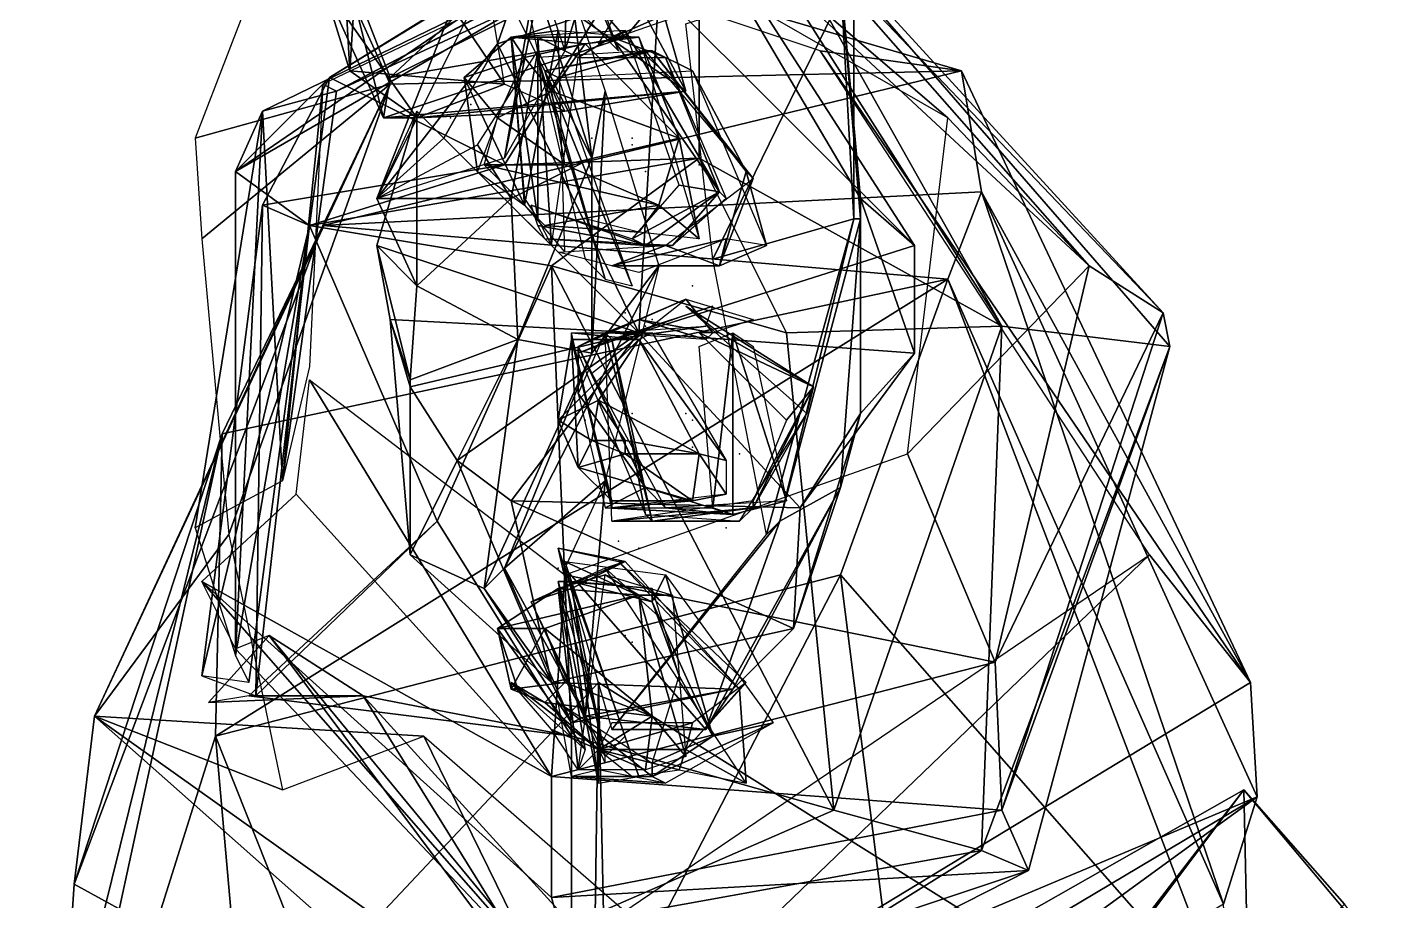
# Model space of a CAD drawing. Extents: x 4.9 to 9.1, y -6.1 to 13.5.
# Drawn here: x 6.9244 to 7.2611, y 0.2347 to 0.4513 of the extents above; entities that cross this region are included whole.
import ezdxf

# ---------------------------------------------------------------- set-up
doc = ezdxf.new("R2010")
doc.units = 0
doc.layers.get('0').update_dxf_attribs({"linetype": 'CONTINUOUS'})

msp = doc.modelspace()

# ---------------------------------------------------------------- linework, layer by layer
at = {"color": 0}
for p in [(7.06277, 0.4505, -1.84833), (7.06611, 0.44884, -1.75333), (7.06944, 0.44384, -1.655), (7.01777, 0.4405, -1.34333), (7.03444, 0.43217, -1.44), (7.02944, 0.42884, -1.41667), (7.04777, 0.4255, -1.92167), (7.06444, 0.42384, -1.85), (7.06444, 0.42384, -1.84167), (7.07444, 0.42384, -1.76667), (7.07444, 0.42217, -1.77167), (7.03944, 0.4155, -1.49167), (7.07777, 0.4155, -1.67667), (7.09111, 0.41717, -1.67167), (7.08944, 0.38717, -1.65), (7.06111, 0.3805, -1.30167), (7.07277, 0.3805, -1.32667), (7.07277, 0.3805, -1.32667), (7.07777, 0.37717, -1.24167), (7.07944, 0.37884, -1.74333), (7.09277, 0.35717, -1.64167), (7.06277, 0.35384, -1.89167), (7.07444, 0.3555, -1.815), (7.07444, 0.3555, -1.815), (7.08777, 0.3555, -0.62), (7.08944, 0.3555, -1.74), (7.08944, 0.35384, -1.74167), (7.08944, 0.34717, -0.46167), (7.08944, 0.34717, -0.46167), (7.10111, 0.3455, -0.51), (7.10111, 0.3455, -0.51), (7.09777, 0.32717, -1.74), (7.07111, 0.32384, -1.68167), (7.07611, 0.32217, -1.63333), (7.05611, 0.31717, -1.63), (7.07277, 0.3005, -1.92167), (7.07444, 0.29884, -1.61833), (7.07777, 0.29384, -1.75333), (7.07777, 0.29384, -1.75333), (7.07611, 0.2855, -1.68667), (7.07611, 0.2855, -1.68667), (7.07111, 0.27884, -1.605), (7.09277, 0.27884, -1.60833)]:
    msp.add_point(p, dxfattribs=at)
for points in [[(7.01111, 0.40884, -1.41667), (7.06444, 0.54384, -1.485), (7.04277, 0.41884, -1.49167)], [(7.06444, 0.54384, -1.485), (7.01111, 0.40884, -1.41667), (7.06611, 0.51884, -1.425)], [(7.05944, 0.5005, -1.58), (7.04277, 0.41884, -1.49167), (7.06444, 0.54384, -1.485)], [(7.08111, 0.45884, -1.525), (7.03611, 0.53217, -1.38333), (7.08777, 0.4355, -1.45167)], [(7.03777, 0.4705, -1.335), (7.08777, 0.4355, -1.45167), (7.03611, 0.53217, -1.38333)], [(7.00444, 0.4405, -1.44667), (7.00944, 0.51884, -1.495), (6.99777, 0.46217, -1.52333)], [(7.00944, 0.51884, -1.495), (7.00444, 0.4405, -1.44667), (7.00111, 0.49884, -1.40833)], [(7.04111, 0.44717, -1.295), (7.06611, 0.51884, -1.425), (7.01111, 0.40884, -1.41667)], [(7.06611, 0.51884, -1.425), (7.04111, 0.44717, -1.295), (7.08111, 0.4605, -1.29833)], [(7.12611, 0.46384, -1.52833), (7.06611, 0.51884, -1.425), (7.13111, 0.40884, -1.44167)], [(7.14444, 0.39717, -1.33667), (7.13111, 0.40884, -1.44167), (7.06611, 0.51884, -1.425)], [(7.06611, 0.51884, -1.425), (7.08111, 0.4605, -1.29833), (7.14444, 0.39717, -1.33667)], [(7.05777, 0.4455, -1.55667), (7.07944, 0.5155, -1.66), (7.04277, 0.4905, -1.66167)], [(7.07944, 0.5155, -1.66), (7.05777, 0.4455, -1.55667), (7.05944, 0.5005, -1.58)], [(6.99944, 0.43884, -0.49167), (7.09777, 0.49884, -0.65833), (6.97611, 0.4155, -0.675)], [(7.10277, 0.48884, -0.83167), (6.97611, 0.4155, -0.675), (7.09777, 0.49884, -0.65833)], [(7.09777, 0.49884, -0.65833), (6.99944, 0.43884, -0.49167), (7.09111, 0.4955, -0.48167)], [(7.04277, 0.43717, -1.35333), (7.00111, 0.49884, -1.40833), (7.00444, 0.4405, -1.44667)], [(7.00111, 0.49884, -1.40833), (7.04277, 0.43717, -1.35333), (7.03777, 0.46717, -1.335)], [(7.04277, 0.41884, -1.49167), (7.05944, 0.5005, -1.58), (7.05777, 0.4455, -1.55667)], [(7.07111, 0.4455, -1.64833), (7.04777, 0.5005, -1.7), (7.06277, 0.45384, -1.70667)], [(7.04777, 0.5005, -1.7), (7.07111, 0.4455, -1.64833), (7.05277, 0.49717, -1.65)], [(7.09777, 0.49884, -0.65833), (7.09111, 0.4955, -0.48167), (7.16611, 0.37717, -0.48667)], [(7.16611, 0.37717, -0.48667), (7.20777, 0.37217, -0.66333), (7.09777, 0.49884, -0.65833)], [(7.20611, 0.3805, -0.845), (7.09777, 0.49884, -0.65833), (7.20777, 0.37217, -0.66333)], [(7.09777, 0.49884, -0.65833), (7.20611, 0.3805, -0.845), (7.10277, 0.48884, -0.83167)], [(7.04277, 0.41717, -0.44667), (7.09111, 0.4955, -0.48167), (6.99944, 0.43884, -0.49167)], [(7.09111, 0.4955, -0.48167), (7.04277, 0.41717, -0.44667), (7.09111, 0.41884, -0.36833)], [(7.09111, 0.41884, -0.36833), (7.16611, 0.37717, -0.48667), (7.09111, 0.4955, -0.48167)], [(7.06444, 0.41884, -1.56667), (7.04111, 0.49217, -1.66167), (7.05944, 0.4605, -1.675)], [(7.04111, 0.49217, -1.66167), (7.06444, 0.41884, -1.56667), (7.05111, 0.4455, -1.55)], [(7.01444, 0.43717, -0.19667), (6.99111, 0.48884, -0.46333), (6.96611, 0.42384, -0.46167)], [(6.97611, 0.4155, -0.675), (7.10277, 0.48884, -0.83167), (6.98277, 0.4305, -0.85167)], [(7.00111, 0.4355, -1.06333), (6.98277, 0.4305, -0.85167), (7.10277, 0.48884, -0.83167)], [(7.15611, 0.4405, -0.19667), (7.12111, 0.4455, -0.43167), (6.99111, 0.48884, -0.46333)], [(6.99111, 0.48884, -0.46333), (7.01444, 0.43717, -0.19667), (7.15611, 0.4405, -0.19667)], [(7.10277, 0.48884, -0.83167), (7.09444, 0.47884, -1.05833), (7.00111, 0.4355, -1.06333)], [(7.10277, 0.48884, -0.83167), (7.18777, 0.39217, -1.06333), (7.09444, 0.47884, -1.05833)], [(7.18777, 0.39217, -1.06333), (7.10277, 0.48884, -0.83167), (7.20611, 0.3805, -0.845)], [(7.06611, 0.48717, -1.55333), (7.01444, 0.43884, -1.54667), (7.00277, 0.46884, -1.53667)], [(7.06611, 0.48717, -1.55333), (7.06111, 0.46217, -1.565), (7.01444, 0.43884, -1.54667)], [(7.07444, 0.47384, -1.305), (7.00111, 0.4355, -1.06333), (7.09444, 0.47884, -1.05833)], [(7.09444, 0.47884, -1.05833), (7.15277, 0.42884, -1.305), (7.07444, 0.47384, -1.305)], [(7.15277, 0.42884, -1.305), (7.09444, 0.47884, -1.05833), (7.18777, 0.39217, -1.06333)], [(7.00111, 0.4355, -1.06333), (7.07444, 0.47384, -1.305), (6.99777, 0.43717, -1.29333)], [(7.00277, 0.46884, -1.53667), (7.01277, 0.42884, -1.52333), (6.99777, 0.46217, -1.52333)], [(7.01277, 0.42884, -1.52333), (7.00277, 0.46884, -1.53667), (7.01444, 0.43884, -1.54667)], [(7.08777, 0.4355, -1.45167), (7.03777, 0.4705, -1.335), (7.05777, 0.4305, -1.35833)], [(7.12944, 0.4655, -1.61667), (7.09444, 0.39384, -1.67667), (7.08777, 0.45217, -1.65667)], [(7.09444, 0.39384, -1.67667), (7.12944, 0.4655, -1.61667), (7.12944, 0.40384, -1.61667)], [(7.12611, 0.46384, -1.52833), (7.12944, 0.40384, -1.61667), (7.12944, 0.4655, -1.61667)], [(7.02111, 0.42884, -1.45333), (6.99777, 0.46217, -1.52333), (7.01277, 0.42884, -1.52333)], [(6.99777, 0.46217, -1.52333), (7.02111, 0.42884, -1.45333), (7.00444, 0.4405, -1.44667)], [(7.07277, 0.44884, -1.52667), (7.01444, 0.43884, -1.54667), (7.06111, 0.46217, -1.565)], [(7.06111, 0.46217, -1.565), (7.08111, 0.45884, -1.525), (7.07277, 0.44884, -1.52667)], [(7.12944, 0.40384, -1.61667), (7.12611, 0.46384, -1.52833), (7.13111, 0.40384, -1.53667)], [(7.13111, 0.40884, -1.44167), (7.13111, 0.40384, -1.53667), (7.12611, 0.46384, -1.52833)], [(7.07611, 0.3755, -1.24167), (7.08111, 0.4605, -1.29833), (7.04111, 0.44717, -1.295)], [(7.06444, 0.41884, -1.56667), (7.05944, 0.4605, -1.675), (7.06777, 0.4355, -1.67667)], [(7.06611, 0.44717, -1.655), (7.07111, 0.4555, -1.7), (7.09611, 0.4605, -1.70667)], [(7.09611, 0.4605, -1.70667), (7.09944, 0.45884, -1.67167), (7.06611, 0.44717, -1.655)], [(7.08777, 0.4355, -1.45167), (7.07277, 0.44884, -1.52667), (7.08111, 0.45884, -1.525)], [(7.07611, 0.3755, -1.24167), (7.14444, 0.39717, -1.33667), (7.08111, 0.4605, -1.29833)], [(7.01444, 0.43884, -1.54667), (7.07277, 0.44884, -1.52667), (7.01277, 0.42884, -1.52333)], [(7.08777, 0.4355, -1.45167), (7.01277, 0.42884, -1.52333), (7.07277, 0.44884, -1.52667)], [(7.04444, 0.44884, -1.86667), (7.04777, 0.44384, -1.91833), (7.03277, 0.43884, -1.91167)], [(7.03277, 0.43884, -1.91167), (7.04777, 0.40717, -1.87833), (7.04444, 0.44884, -1.86667)], [(7.06944, 0.44884, -1.81), (7.07277, 0.4505, -1.84667), (7.04444, 0.44884, -1.845)], [(7.05611, 0.4505, -1.835), (7.04444, 0.44884, -1.86667), (7.04777, 0.40717, -1.87833)], [(7.04444, 0.44884, -1.86667), (7.05611, 0.4505, -1.835), (7.07611, 0.44884, -1.84333)], [(7.05111, 0.40384, -1.81333), (7.04444, 0.44884, -1.845), (7.04777, 0.40884, -1.83833)], [(7.04444, 0.44884, -1.845), (7.05111, 0.44884, -1.80333), (7.06944, 0.44884, -1.81)], [(7.04444, 0.44884, -1.845), (7.05111, 0.40384, -1.81333), (7.05111, 0.44884, -1.80333)], [(7.04777, 0.44384, -1.91833), (7.04444, 0.44884, -1.86667), (7.06277, 0.44717, -1.87667)], [(7.07611, 0.44884, -1.84333), (7.06277, 0.44717, -1.87667), (7.04444, 0.44884, -1.86667)], [(7.04777, 0.40717, -1.87833), (7.05777, 0.3955, -1.83667), (7.05611, 0.4505, -1.835)], [(7.05444, 0.39717, -1.76167), (7.05111, 0.44884, -1.80333), (7.05111, 0.40384, -1.81333)], [(7.06111, 0.44384, -1.75333), (7.06944, 0.44884, -1.81), (7.05111, 0.44884, -1.80333)], [(7.05111, 0.44884, -1.80333), (7.05444, 0.39717, -1.76167), (7.06111, 0.44384, -1.75333)], [(7.06944, 0.44884, -1.81), (7.06111, 0.44384, -1.75333), (7.08277, 0.44384, -1.76)], [(7.07611, 0.44884, -1.84333), (7.08611, 0.42384, -1.885), (7.06277, 0.44717, -1.87667)], [(7.07277, 0.4505, -1.84667), (7.06944, 0.44884, -1.81), (7.09611, 0.4105, -1.81833)], [(7.08277, 0.44384, -1.76), (7.09611, 0.4105, -1.81833), (7.06944, 0.44884, -1.81)], [(7.09611, 0.4105, -1.81833), (7.08611, 0.41217, -1.85167), (7.07277, 0.4505, -1.84667)], [(7.08611, 0.42384, -1.885), (7.07611, 0.44884, -1.84333), (7.09111, 0.39884, -1.84333)], [(7.01111, 0.40884, -1.41667), (7.02777, 0.42384, -1.30167), (7.04111, 0.44717, -1.295)], [(7.07611, 0.3755, -1.24167), (7.04111, 0.44717, -1.295), (7.02777, 0.42384, -1.30167)], [(7.05111, 0.4455, -1.55), (7.04444, 0.40884, -1.49667), (7.03611, 0.42217, -1.49333)], [(7.04444, 0.40884, -1.49667), (7.05111, 0.4455, -1.55), (7.06444, 0.41884, -1.56667)], [(7.06277, 0.44717, -1.87667), (7.05444, 0.4355, -1.92833), (7.04777, 0.44384, -1.91833)], [(7.05277, 0.4405, -1.72), (7.07777, 0.4455, -1.76833), (7.05111, 0.44384, -1.76333)], [(7.07777, 0.4455, -1.76833), (7.05277, 0.4405, -1.72), (7.07944, 0.4455, -1.71667)], [(7.05611, 0.43884, -1.65167), (7.07944, 0.4455, -1.71667), (7.05277, 0.4405, -1.72)], [(7.05444, 0.4355, -1.92833), (7.06277, 0.44717, -1.87667), (7.08611, 0.42384, -1.885)], [(7.07944, 0.4455, -1.71667), (7.05611, 0.43884, -1.65167), (7.08944, 0.4405, -1.67667)], [(7.07944, 0.4455, -1.71667), (7.10444, 0.41384, -1.77333), (7.07777, 0.4455, -1.76833)], [(7.10444, 0.41384, -1.77333), (7.07944, 0.4455, -1.71667), (7.10277, 0.4155, -1.73833)], [(7.08944, 0.4405, -1.67667), (7.10277, 0.4155, -1.73833), (7.07944, 0.4455, -1.71667)], [(7.22777, 0.28884, -0.21667), (7.20277, 0.3205, -0.44833), (7.12111, 0.4455, -0.43167)], [(7.12111, 0.4455, -0.43167), (7.15611, 0.4405, -0.19667), (7.22777, 0.28884, -0.21667)], [(7.04111, 0.42884, -1.93), (7.03277, 0.43884, -1.91167), (7.04777, 0.44384, -1.91833)], [(7.04111, 0.42884, -1.93), (7.04777, 0.44384, -1.91833), (7.05444, 0.4355, -1.92833)], [(7.06777, 0.38884, -1.715), (7.05111, 0.44384, -1.76333), (7.06277, 0.39384, -1.765)], [(7.05111, 0.44384, -1.76333), (7.06777, 0.38884, -1.715), (7.05277, 0.4405, -1.72)], [(7.09611, 0.4105, -1.81833), (7.08277, 0.44384, -1.76), (7.09777, 0.40884, -1.775)], [(6.97611, 0.4155, -0.675), (6.99444, 0.40217, -0.49667), (6.99944, 0.43884, -0.49167)], [(6.99944, 0.43884, -0.49167), (6.98277, 0.40717, -0.38667), (7.04277, 0.41717, -0.44667)], [(6.98277, 0.40717, -0.38667), (6.99944, 0.43884, -0.49167), (6.99444, 0.40217, -0.49667)], [(6.99777, 0.40217, 0.05333), (7.15611, 0.4405, -0.19667), (7.01444, 0.43717, -0.19667)], [(7.15611, 0.4405, -0.19667), (6.99777, 0.40217, 0.05333), (7.16111, 0.4105, 0.07)], [(7.04277, 0.43717, -1.35333), (7.00444, 0.4405, -1.44667), (7.02111, 0.42884, -1.45333)], [(7.04111, 0.42884, -1.93), (7.03611, 0.4155, -1.91833), (7.03277, 0.43884, -1.91167)], [(7.04777, 0.40717, -1.87833), (7.03277, 0.43884, -1.91167), (7.03611, 0.4155, -1.91833)], [(7.07444, 0.38717, -1.65667), (7.05277, 0.4405, -1.72), (7.06777, 0.38884, -1.715)], [(7.05277, 0.4405, -1.72), (7.07444, 0.38717, -1.65667), (7.05611, 0.43884, -1.65167)], [(7.10277, 0.4155, -1.73833), (7.08944, 0.4405, -1.67667), (7.10777, 0.39717, -1.67167)], [(7.16111, 0.4105, 0.07), (7.22777, 0.28884, -0.21667), (7.15611, 0.4405, -0.19667)], [(6.97444, 0.3255, -0.375), (6.94111, 0.2805, -0.245), (7.01444, 0.43717, -0.19667)], [(6.99777, 0.40217, 0.05333), (7.01444, 0.43717, -0.19667), (6.94111, 0.2805, -0.245)], [(7.01444, 0.43717, -0.19667), (6.96611, 0.42384, -0.46167), (6.96777, 0.39884, -0.35667)], [(7.01444, 0.43717, -0.19667), (6.96777, 0.39884, -0.35667), (6.97444, 0.3255, -0.375)], [(6.98277, 0.4305, -0.85167), (7.00111, 0.4355, -1.06333), (6.98777, 0.33884, -1.07833)], [(6.99777, 0.43717, -1.29333), (6.98777, 0.33884, -1.07833), (7.00111, 0.4355, -1.06333)], [(6.98777, 0.33884, -1.07833), (6.99777, 0.43717, -1.29333), (6.99444, 0.36717, -1.30667)], [(7.01277, 0.42884, -1.52333), (7.08777, 0.4355, -1.45167), (7.02111, 0.42884, -1.45333)], [(7.02111, 0.42884, -1.45333), (7.05777, 0.4305, -1.35833), (7.04277, 0.43717, -1.35333)], [(7.05777, 0.4305, -1.35833), (7.02111, 0.42884, -1.45333), (7.08777, 0.4355, -1.45167)], [(7.04111, 0.42884, -1.93), (7.05444, 0.4355, -1.92833), (7.05777, 0.41717, -1.92833)], [(7.08611, 0.42384, -1.885), (7.05777, 0.41717, -1.92833), (7.05444, 0.4355, -1.92833)], [(7.06444, 0.3705, -1.56167), (7.06777, 0.4355, -1.67667), (7.08111, 0.39217, -1.67833)], [(7.06777, 0.4355, -1.67667), (7.06444, 0.3705, -1.56167), (7.06444, 0.41884, -1.56667)], [(6.97611, 0.2955, -0.685), (6.98277, 0.4305, -0.85167), (6.96611, 0.32717, -0.85333)], [(6.98777, 0.33884, -1.07833), (6.96611, 0.32717, -0.85333), (6.98277, 0.4305, -0.85167)], [(6.98277, 0.4305, -0.85167), (6.97611, 0.2955, -0.685), (6.97611, 0.4155, -0.675)], [(7.02111, 0.4305, -1.295), (7.01111, 0.40884, -1.41667), (7.02111, 0.38717, -1.41667)], [(7.02111, 0.38717, -1.41667), (7.01111, 0.39717, -1.30667), (7.02111, 0.4305, -1.295)], [(7.07611, 0.3755, -1.24167), (7.02111, 0.4305, -1.295), (7.01111, 0.39717, -1.30667)], [(7.04111, 0.42884, -1.93), (7.05777, 0.41717, -1.92833), (7.03777, 0.41717, -1.91833)], [(7.18777, 0.39217, -1.06333), (7.14277, 0.3455, -1.31), (7.15277, 0.42884, -1.305)], [(7.01111, 0.40884, -1.41667), (7.03611, 0.42217, -1.49333), (7.04444, 0.40884, -1.49667)], [(7.05777, 0.41717, -1.92833), (7.08611, 0.42384, -1.885), (7.08111, 0.40717, -1.885)], [(7.09111, 0.39884, -1.84333), (7.08111, 0.40717, -1.885), (7.08611, 0.42384, -1.885)], [(7.09111, 0.41884, -0.36833), (6.99444, 0.40217, -0.34), (7.05444, 0.39217, -0.33667)], [(6.99444, 0.40217, -0.34), (7.09111, 0.41884, -0.36833), (7.04277, 0.41717, -0.44667)], [(7.06444, 0.41884, -1.56667), (7.04611, 0.37384, -1.505), (7.04444, 0.40884, -1.49667)], [(7.04611, 0.37384, -1.505), (7.06444, 0.41884, -1.56667), (7.06444, 0.3705, -1.56167)], [(7.05444, 0.39217, -0.33667), (7.11277, 0.3755, -0.35833), (7.09111, 0.41884, -0.36833)], [(7.16611, 0.37717, -0.48667), (7.09111, 0.41884, -0.36833), (7.11277, 0.3755, -0.35833)], [(6.99444, 0.40217, -0.49667), (6.97611, 0.4155, -0.675), (6.97611, 0.2955, -0.685)], [(6.99444, 0.40217, -0.34), (7.04277, 0.41717, -0.44667), (6.98277, 0.40717, -0.38667)], [(7.08111, 0.40717, -1.885), (7.03777, 0.41717, -1.91833), (7.05777, 0.41717, -1.92833)], [(7.03777, 0.41717, -1.91833), (7.08111, 0.40717, -1.885), (7.05277, 0.40217, -1.865)], [(7.10444, 0.41384, -1.77333), (7.10277, 0.4155, -1.73833), (7.09611, 0.39217, -1.73)], [(7.10777, 0.39717, -1.67167), (7.09611, 0.39217, -1.73), (7.10277, 0.4155, -1.73833)], [(7.09611, 0.4105, -1.81833), (7.07444, 0.39884, -1.85), (7.08611, 0.41217, -1.85167)], [(7.09611, 0.39217, -1.73), (7.08277, 0.39717, -1.77), (7.10444, 0.41384, -1.77333)], [(7.15277, 0.38884, 0.315), (7.16111, 0.4105, 0.07), (6.99777, 0.40217, 0.05333)], [(7.04444, 0.40884, -1.49667), (7.02111, 0.38717, -1.41667), (7.01111, 0.40884, -1.41667)], [(7.02111, 0.38717, -1.41667), (7.04444, 0.40884, -1.49667), (7.04611, 0.37384, -1.505)], [(7.07444, 0.39884, -1.85), (7.09611, 0.4105, -1.81833), (7.07777, 0.39717, -1.81667)], [(7.08444, 0.39717, -1.77333), (7.07777, 0.39717, -1.81667), (7.09611, 0.4105, -1.81833)], [(7.09611, 0.4105, -1.81833), (7.09777, 0.40884, -1.775), (7.08444, 0.39717, -1.77333)], [(7.13111, 0.40384, -1.53667), (7.13111, 0.40884, -1.44167), (7.13111, 0.3555, -1.445)], [(7.14444, 0.3705, -1.32167), (7.13111, 0.3555, -1.445), (7.13111, 0.40884, -1.44167)], [(7.13111, 0.40884, -1.44167), (7.14444, 0.39717, -1.33667), (7.14444, 0.3705, -1.32167)], [(7.16111, 0.4105, 0.07), (7.15277, 0.38884, 0.315), (7.22111, 0.23384, 0.24167)], [(7.22777, 0.28884, -0.21667), (7.16111, 0.4105, 0.07), (7.22944, 0.2605, 0.02167)], [(7.22111, 0.23384, 0.24167), (7.22944, 0.2605, 0.02167), (7.16111, 0.4105, 0.07)], [(6.98111, 0.2855, -0.315), (6.98277, 0.40717, -0.38667), (6.96777, 0.2905, -0.38833)], [(6.99444, 0.40217, -0.49667), (6.96777, 0.2905, -0.38833), (6.98277, 0.40717, -0.38667)], [(6.98277, 0.40717, -0.38667), (6.98111, 0.2855, -0.315), (6.99444, 0.40217, -0.34)], [(7.07777, 0.39717, -1.81667), (7.04944, 0.40717, -1.83833), (7.07444, 0.39884, -1.85)], [(7.04944, 0.40717, -1.83833), (7.07777, 0.39717, -1.81667), (7.05111, 0.40217, -1.815)], [(7.07611, 0.4005, -1.84667), (7.05277, 0.40217, -1.865), (7.08111, 0.40717, -1.885)], [(7.08111, 0.40717, -1.885), (7.09111, 0.39884, -1.84333), (7.07611, 0.4005, -1.84667)], [(6.94111, 0.2805, -0.245), (6.93611, 0.23884, 0.01833), (6.99777, 0.40217, 0.05333)], [(6.97277, 0.3505, 0.33167), (6.99777, 0.40217, 0.05333), (6.93611, 0.23884, 0.01833)], [(6.96777, 0.2905, -0.38833), (6.99444, 0.40217, -0.49667), (6.97944, 0.28884, -0.5)], [(6.99777, 0.40217, 0.05333), (6.97277, 0.3505, 0.33167), (7.15277, 0.38884, 0.315)], [(6.97611, 0.2955, -0.685), (6.97944, 0.28884, -0.5), (6.99444, 0.40217, -0.49667)], [(7.02611, 0.32884, -0.29667), (6.99444, 0.40217, -0.34), (6.98111, 0.2855, -0.315)], [(7.02611, 0.32884, -0.29667), (7.05444, 0.39217, -0.33667), (6.99444, 0.40217, -0.34)], [(7.05277, 0.39884, -1.77), (7.05111, 0.40217, -1.815), (7.07777, 0.39717, -1.81667)], [(7.05277, 0.40217, -1.865), (7.07611, 0.4005, -1.84667), (7.06277, 0.40384, -1.87167)], [(7.12944, 0.40384, -1.61667), (7.10777, 0.3255, -1.61), (7.09444, 0.39384, -1.67667)], [(7.10777, 0.3255, -1.61), (7.12944, 0.40384, -1.61667), (7.11111, 0.32884, -1.61)], [(7.13111, 0.40384, -1.53667), (7.11111, 0.32884, -1.61), (7.12944, 0.40384, -1.61667)], [(7.11111, 0.32884, -1.61), (7.13111, 0.40384, -1.53667), (7.12611, 0.33717, -1.53833)], [(7.13111, 0.3555, -1.445), (7.12611, 0.33717, -1.53833), (7.13111, 0.40384, -1.53667)], [(7.07777, 0.39717, -1.81667), (7.08444, 0.39717, -1.77333), (7.05277, 0.39884, -1.77)], [(7.09777, 0.39884, -1.67), (7.06944, 0.39217, -1.70667), (7.09611, 0.39217, -1.73)], [(7.06944, 0.39217, -1.70667), (7.09777, 0.39884, -1.67), (7.07611, 0.3905, -1.65667)], [(7.09611, 0.39217, -1.73), (7.10777, 0.39717, -1.67167), (7.09777, 0.39884, -1.67)], [(7.01111, 0.39717, -1.30667), (7.02111, 0.38717, -1.41667), (7.01944, 0.36384, -1.42)], [(7.01944, 0.36384, -1.42), (7.01444, 0.37884, -1.31), (7.01111, 0.39717, -1.30667)], [(7.07611, 0.3755, -1.24167), (7.01111, 0.39717, -1.30667), (7.01444, 0.37884, -1.31)], [(7.06944, 0.39217, -1.70667), (7.05611, 0.3955, -1.755), (7.08277, 0.39717, -1.77)], [(7.08277, 0.39717, -1.77), (7.09611, 0.39217, -1.73), (7.06944, 0.39217, -1.70667)], [(7.07611, 0.3755, -1.24167), (7.14444, 0.3705, -1.32167), (7.14444, 0.39717, -1.33667)], [(7.02611, 0.32884, -0.29667), (7.05944, 0.2755, -0.31), (7.05444, 0.39217, -0.33667)], [(7.04277, 0.31717, -1.57), (7.08111, 0.39217, -1.67833), (7.06777, 0.33884, -1.65833)], [(7.08111, 0.39217, -1.67833), (7.04277, 0.31717, -1.57), (7.06444, 0.3705, -1.56167)], [(7.12444, 0.25717, -0.34833), (7.05444, 0.39217, -0.33667), (7.05944, 0.2755, -0.31)], [(7.05444, 0.39217, -0.33667), (7.12444, 0.25717, -0.34833), (7.11277, 0.3755, -0.35833)], [(7.14277, 0.3455, -1.31), (7.18777, 0.39217, -1.06333), (7.16444, 0.29384, -1.07667)], [(7.20611, 0.3805, -0.845), (7.16444, 0.29384, -1.07667), (7.18777, 0.39217, -1.06333)], [(6.97111, 0.2755, 0.535), (7.15277, 0.38884, 0.315), (6.97277, 0.3505, 0.33167)], [(7.15277, 0.38884, 0.315), (6.97111, 0.2755, 0.535), (7.12611, 0.3155, 0.53333)], [(7.04611, 0.37384, -1.505), (7.01944, 0.36384, -1.42), (7.02111, 0.38717, -1.41667)], [(7.15277, 0.38884, 0.315), (7.12611, 0.3155, 0.53333), (7.22277, 0.2055, 0.395)], [(7.22277, 0.2055, 0.395), (7.22111, 0.23384, 0.24167), (7.15277, 0.38884, 0.315)], [(7.08777, 0.38384, -1.72167), (7.07611, 0.37884, -1.77167), (7.06111, 0.37217, -1.77667)], [(7.06111, 0.37217, -1.77667), (7.06444, 0.3655, -1.73833), (7.08777, 0.38384, -1.72167)], [(7.08777, 0.38384, -1.72167), (7.09444, 0.3755, -1.77333), (7.07611, 0.37884, -1.77167)], [(7.09444, 0.3755, -1.77333), (7.08777, 0.38384, -1.72167), (7.10444, 0.37884, -1.72333)], [(7.06944, 0.37384, -1.7), (7.08944, 0.3805, -1.735), (7.06111, 0.3705, -1.73333)], [(7.08944, 0.3805, -1.735), (7.06944, 0.37384, -1.7), (7.09444, 0.38217, -1.69167)], [(7.09277, 0.37717, -1.63833), (7.09444, 0.38217, -1.69167), (7.06944, 0.37384, -1.7)], [(7.11944, 0.36217, -1.69333), (7.11777, 0.3555, -1.745), (7.08777, 0.38217, -1.735)], [(7.08777, 0.38217, -1.735), (7.09611, 0.3755, -1.69167), (7.11944, 0.36217, -1.69333)], [(7.16444, 0.29384, -1.07667), (7.20611, 0.3805, -0.845), (7.16611, 0.25717, -0.855)], [(7.20777, 0.37217, -0.66333), (7.16611, 0.25717, -0.855), (7.20611, 0.3805, -0.845)], [(7.01444, 0.37884, -1.31), (7.01944, 0.36384, -1.42), (7.01944, 0.3205, -1.425)], [(7.01944, 0.3205, -1.425), (7.01944, 0.36217, -1.31333), (7.01444, 0.37884, -1.31)], [(7.07611, 0.3755, -1.24167), (7.01444, 0.37884, -1.31), (7.01944, 0.36217, -1.31333)], [(7.06777, 0.3755, -1.81333), (7.06111, 0.37217, -1.77667), (7.07611, 0.37884, -1.77167)], [(7.07611, 0.37884, -1.77167), (7.09277, 0.37384, -1.81667), (7.06777, 0.3755, -1.81333)], [(7.06944, 0.37384, -1.7), (7.06777, 0.3755, -1.65667), (7.09277, 0.37717, -1.63833)], [(7.09277, 0.37384, -1.81667), (7.07611, 0.37884, -1.77167), (7.09444, 0.3755, -1.77333)], [(7.16611, 0.37717, -0.48667), (7.11277, 0.3755, -0.35833), (7.12444, 0.25717, -0.34833)], [(7.12444, 0.25717, -0.34833), (7.16111, 0.24717, -0.48333), (7.16611, 0.37717, -0.48667)], [(7.20777, 0.37217, -0.66333), (7.16611, 0.37717, -0.48667), (7.16111, 0.24717, -0.48333)], [(7.07611, 0.3755, -1.24167), (7.01944, 0.36217, -1.31333), (7.03111, 0.34384, -1.305)], [(7.01944, 0.3205, -1.425), (7.04611, 0.37384, -1.505), (7.03777, 0.31217, -1.51667)], [(7.04611, 0.37384, -1.505), (7.01944, 0.3205, -1.425), (7.01944, 0.36384, -1.42)], [(7.07611, 0.3755, -1.24167), (7.03111, 0.34384, -1.305), (7.04444, 0.33384, -1.30833)], [(7.06444, 0.3705, -1.56167), (7.03777, 0.31217, -1.51667), (7.04611, 0.37384, -1.505)], [(7.07611, 0.3755, -1.24167), (7.04444, 0.33384, -1.30833), (7.11611, 0.33217, -1.30833)], [(7.05944, 0.37384, -1.85167), (7.05611, 0.35384, -1.88833), (7.06111, 0.34217, -1.89167)], [(7.07611, 0.37384, -1.85833), (7.06611, 0.35884, -1.89167), (7.05611, 0.35384, -1.88833)], [(7.05611, 0.35384, -1.88833), (7.05944, 0.37384, -1.85167), (7.07611, 0.37384, -1.85833)], [(7.05944, 0.3755, -1.81667), (7.07611, 0.37384, -1.85833), (7.05944, 0.37384, -1.85167)], [(7.07611, 0.37384, -1.85833), (7.05944, 0.3755, -1.81667), (7.07944, 0.3755, -1.815)], [(7.05944, 0.37384, -1.85167), (7.06944, 0.33217, -1.815), (7.05944, 0.3755, -1.81667)], [(7.06111, 0.34217, -1.89167), (7.06944, 0.33384, -1.85), (7.05944, 0.37384, -1.85167)], [(7.06944, 0.33217, -1.815), (7.05944, 0.37384, -1.85167), (7.06944, 0.33384, -1.85)], [(7.06111, 0.37217, -1.77667), (7.06777, 0.3755, -1.81333), (7.06111, 0.3605, -1.81667)], [(7.06944, 0.37384, -1.7), (7.06111, 0.3705, -1.73333), (7.07777, 0.3305, -1.74167)], [(7.06611, 0.35884, -1.89167), (7.07611, 0.37384, -1.85833), (7.09111, 0.3455, -1.85833)], [(7.06777, 0.3755, -1.65667), (7.06944, 0.37384, -1.7), (7.07944, 0.32884, -1.705)], [(7.07944, 0.32884, -1.705), (7.06944, 0.32884, -1.645), (7.06777, 0.3755, -1.65667)], [(7.07777, 0.3305, -1.74167), (7.07944, 0.32884, -1.705), (7.06944, 0.37384, -1.7)], [(7.07611, 0.3755, -1.24167), (7.11611, 0.33217, -1.30833), (7.14444, 0.3705, -1.32167)], [(7.07611, 0.37384, -1.85833), (7.07944, 0.3755, -1.815), (7.09777, 0.34384, -1.825)], [(7.09777, 0.34384, -1.825), (7.09111, 0.3455, -1.85833), (7.07611, 0.37384, -1.85833)], [(7.09111, 0.3755, -1.64667), (7.11944, 0.36217, -1.69333), (7.09611, 0.3755, -1.69167)], [(7.11944, 0.36217, -1.69333), (7.09111, 0.3755, -1.64667), (7.11277, 0.35384, -1.63167)], [(7.09944, 0.3755, -1.775), (7.09444, 0.33217, -1.81167), (7.09111, 0.37217, -1.81667)], [(7.09444, 0.33217, -1.81167), (7.09944, 0.3755, -1.775), (7.09944, 0.3305, -1.77667)], [(7.11277, 0.33384, -1.72667), (7.09944, 0.3305, -1.77667), (7.09944, 0.3755, -1.775)], [(7.09944, 0.3755, -1.775), (7.10444, 0.37217, -1.73), (7.11277, 0.33384, -1.72667)], [(7.03777, 0.31217, -1.51667), (7.06444, 0.3705, -1.56167), (7.04277, 0.31717, -1.57)], [(7.06111, 0.3605, -1.81667), (7.07777, 0.33717, -1.76667), (7.06111, 0.37217, -1.77667)], [(7.06444, 0.3655, -1.73833), (7.06111, 0.37217, -1.77667), (7.07777, 0.33717, -1.76667)], [(7.13111, 0.3555, -1.445), (7.14444, 0.3705, -1.32167), (7.11611, 0.33217, -1.30833)], [(7.16111, 0.24717, -0.48333), (7.17277, 0.24217, -0.68333), (7.20777, 0.37217, -0.66333)], [(7.16611, 0.25717, -0.855), (7.20777, 0.37217, -0.66333), (7.17277, 0.24217, -0.68333)], [(6.99444, 0.36384, -1.30667), (7.05444, 0.2655, -1.08), (6.99111, 0.3355, -1.07833)], [(7.05444, 0.2655, -1.08), (6.99444, 0.36384, -1.30667), (7.05777, 0.3155, -1.315)], [(7.07777, 0.33717, -1.76667), (7.08277, 0.33217, -1.73), (7.06444, 0.3655, -1.73833)], [(7.01944, 0.3205, -1.425), (7.03111, 0.34384, -1.305), (7.01944, 0.36217, -1.31333)], [(7.07777, 0.33717, -1.76667), (7.06111, 0.3605, -1.81667), (7.06777, 0.33217, -1.81667)], [(7.11777, 0.3555, -1.745), (7.11944, 0.36217, -1.69333), (7.10444, 0.33217, -1.705)], [(7.10444, 0.33384, -1.63667), (7.10444, 0.33217, -1.705), (7.11944, 0.36217, -1.69333)], [(7.11944, 0.36217, -1.69333), (7.11277, 0.35384, -1.63167), (7.10444, 0.33384, -1.63667)], [(7.06444, 0.34884, -1.89167), (7.05611, 0.35384, -1.88833), (7.06611, 0.35884, -1.89167)], [(7.06444, 0.34884, -1.89167), (7.06611, 0.35884, -1.89167), (7.07277, 0.34884, -1.895)], [(7.09111, 0.3455, -1.85833), (7.07277, 0.34884, -1.895), (7.06611, 0.35884, -1.89167)], [(7.06444, 0.34884, -1.89167), (7.06111, 0.34217, -1.89167), (7.05611, 0.35384, -1.88833)], [(7.10444, 0.33217, -1.705), (7.10111, 0.32884, -1.74833), (7.11777, 0.3555, -1.745)], [(7.12611, 0.33717, -1.53833), (7.13111, 0.3555, -1.445), (7.11444, 0.30217, -1.44167)], [(7.11611, 0.33217, -1.30833), (7.11444, 0.30217, -1.44167), (7.13111, 0.3555, -1.445)], [(6.92444, 0.12717, 0.40667), (6.97277, 0.3505, 0.33167), (6.93277, 0.18884, 0.25333)], [(6.97277, 0.3505, 0.33167), (6.92444, 0.12717, 0.40667), (6.97111, 0.2755, 0.535)], [(6.93611, 0.23884, 0.01833), (6.93277, 0.18884, 0.25333), (6.97277, 0.3505, 0.33167)], [(7.06444, 0.34884, -1.89167), (7.07277, 0.3455, -1.88667), (7.06111, 0.34217, -1.89167)], [(7.06444, 0.34884, -1.89167), (7.07277, 0.34884, -1.895), (7.07277, 0.3455, -1.88667)], [(7.09111, 0.3455, -1.85833), (7.07277, 0.3455, -1.88667), (7.07277, 0.34884, -1.895)], [(7.03111, 0.34384, -1.305), (7.01944, 0.3205, -1.425), (7.05444, 0.28884, -1.42667)], [(7.05444, 0.28884, -1.42667), (7.04444, 0.33384, -1.30833), (7.03111, 0.34384, -1.305)], [(7.16444, 0.29384, -1.07667), (7.05777, 0.3155, -1.315), (7.14277, 0.3455, -1.31)], [(7.08944, 0.33384, -1.85833), (7.06111, 0.34217, -1.89167), (7.07277, 0.3455, -1.88667)], [(7.07277, 0.3455, -1.88667), (7.09111, 0.3455, -1.85833), (7.08944, 0.33384, -1.85833)], [(7.09777, 0.3355, -1.81667), (7.08944, 0.33384, -1.85833), (7.09111, 0.3455, -1.85833)], [(7.09111, 0.3455, -1.85833), (7.09777, 0.34384, -1.825), (7.09777, 0.3355, -1.81667)], [(7.06111, 0.34217, -1.89167), (7.08944, 0.33384, -1.85833), (7.06944, 0.33384, -1.85)], [(7.06777, 0.33884, -1.65833), (7.06277, 0.2805, -1.58167), (7.04277, 0.31717, -1.57)], [(7.06277, 0.2805, -1.58167), (7.06777, 0.33884, -1.65833), (7.05777, 0.31717, -1.63667)], [(7.06777, 0.33217, -1.81667), (7.09944, 0.3305, -1.77667), (7.07777, 0.33717, -1.76667)], [(7.08277, 0.33217, -1.73), (7.07777, 0.33717, -1.76667), (7.09944, 0.3305, -1.77667)], [(7.12611, 0.33717, -1.53833), (7.09277, 0.27717, -1.59167), (7.11111, 0.32884, -1.61)], [(7.09277, 0.27717, -1.59167), (7.12611, 0.33717, -1.53833), (7.09944, 0.28717, -1.53)], [(7.11444, 0.30217, -1.44167), (7.09944, 0.28717, -1.53), (7.12611, 0.33717, -1.53833)], [(6.96777, 0.31384, -0.85333), (6.99111, 0.3355, -1.07833), (7.05444, 0.2655, -1.08)], [(7.04444, 0.33384, -1.30833), (7.05444, 0.28884, -1.42667), (7.11444, 0.30217, -1.44167)], [(7.11444, 0.30217, -1.44167), (7.11611, 0.33217, -1.30833), (7.04444, 0.33384, -1.30833)], [(7.08944, 0.33384, -1.85833), (7.09777, 0.3355, -1.81667), (7.06944, 0.33217, -1.815)], [(7.10444, 0.33217, -1.705), (7.10444, 0.33384, -1.63667), (7.06944, 0.32884, -1.645)], [(7.06944, 0.33217, -1.815), (7.06944, 0.33384, -1.85), (7.08944, 0.33384, -1.85833)], [(7.09944, 0.3305, -1.77667), (7.11277, 0.33384, -1.72667), (7.08277, 0.33217, -1.73)], [(7.09944, 0.3305, -1.77667), (7.06777, 0.33217, -1.81667), (7.09444, 0.33217, -1.81167)], [(7.06944, 0.32884, -1.645), (7.07944, 0.32884, -1.705), (7.10444, 0.33217, -1.705)], [(7.07944, 0.32884, -1.705), (7.07777, 0.3305, -1.74167), (7.10111, 0.32884, -1.74833)], [(7.10111, 0.32884, -1.74833), (7.10444, 0.33217, -1.705), (7.07944, 0.32884, -1.705)], [(7.02611, 0.32884, -0.29667), (6.97944, 0.2855, -0.315), (7.05944, 0.2755, -0.31)], [(7.11111, 0.32884, -1.61), (7.06944, 0.27717, -1.605), (7.10777, 0.3255, -1.61)], [(7.06944, 0.27717, -1.605), (7.11111, 0.32884, -1.61), (7.09277, 0.27717, -1.59167)], [(6.94111, 0.2805, -0.245), (6.97444, 0.3255, -0.375), (6.98777, 0.26217, -0.39167)], [(7.03777, 0.31217, -1.51667), (7.05444, 0.28884, -1.42667), (7.01944, 0.3205, -1.425)], [(7.05611, 0.32217, -1.62167), (7.05944, 0.31217, -1.67167), (7.06777, 0.2705, -1.655)], [(7.05611, 0.32217, -1.62167), (7.07277, 0.31884, -1.67333), (7.05944, 0.31217, -1.67167)], [(7.07277, 0.31884, -1.67333), (7.05611, 0.32217, -1.62167), (7.07111, 0.31884, -1.64)], [(7.06777, 0.2705, -1.655), (7.07277, 0.2755, -1.605), (7.05611, 0.32217, -1.62167)], [(7.07111, 0.19384, -0.24667), (7.06777, 0.22884, -0.50667), (7.20277, 0.3205, -0.44833)], [(7.20277, 0.3205, -0.44833), (7.22777, 0.28884, -0.21667), (7.07111, 0.19384, -0.24667)], [(7.04277, 0.31717, -1.57), (7.05944, 0.27884, -1.52), (7.03777, 0.31217, -1.51667)], [(7.05944, 0.27884, -1.52), (7.04277, 0.31717, -1.57), (7.06277, 0.2805, -1.58167)], [(7.07277, 0.31884, -1.67333), (7.06777, 0.31717, -1.69833), (7.04944, 0.30884, -1.69667)], [(7.04944, 0.30884, -1.69667), (7.05944, 0.31217, -1.67167), (7.07277, 0.31884, -1.67333)], [(7.05777, 0.31884, -1.69), (7.07944, 0.30884, -1.715), (7.05944, 0.31384, -1.71667)], [(7.07944, 0.30884, -1.715), (7.05777, 0.31884, -1.69), (7.08277, 0.3155, -1.68667)], [(7.05944, 0.31384, -1.71667), (7.07611, 0.2655, -1.69167), (7.05777, 0.31884, -1.69)], [(7.09277, 0.27717, -1.59167), (7.05777, 0.31717, -1.63667), (7.06944, 0.27717, -1.605)], [(7.05777, 0.31717, -1.63667), (7.09277, 0.27717, -1.59167), (7.06277, 0.2805, -1.58167)], [(7.06777, 0.31717, -1.69833), (7.07277, 0.31884, -1.67333), (7.10111, 0.28717, -1.67667)], [(7.10111, 0.28717, -1.67667), (7.10277, 0.26384, -1.68833), (7.06777, 0.31717, -1.69833)], [(7.07111, 0.31884, -1.64), (7.10111, 0.28717, -1.67667), (7.07277, 0.31884, -1.67333)], [(7.10111, 0.28717, -1.67667), (7.07111, 0.31884, -1.64), (7.10277, 0.28884, -1.635)], [(6.96777, 0.31384, -0.85333), (7.06277, 0.2055, -0.68833), (6.97611, 0.29717, -0.68333)], [(7.06277, 0.2055, -0.68833), (6.96777, 0.31384, -0.85333), (7.05444, 0.2355, -0.86)], [(7.05444, 0.2655, -1.08), (7.05444, 0.2355, -0.86), (6.96777, 0.31384, -0.85333)], [(7.02944, 0.12884, 0.61333), (7.12611, 0.3155, 0.53333), (6.97111, 0.2755, 0.535)], [(7.12611, 0.3155, 0.53333), (7.02944, 0.12884, 0.61333), (7.14777, 0.14384, 0.6)], [(7.05777, 0.3155, -1.315), (7.16444, 0.29384, -1.07667), (7.05444, 0.2655, -1.08)], [(7.06777, 0.3155, -1.75167), (7.07611, 0.3105, -1.79167), (7.05611, 0.31217, -1.78333)], [(7.05611, 0.31217, -1.78333), (7.06111, 0.26717, -1.755), (7.06777, 0.3155, -1.75167)], [(7.06611, 0.26384, -1.72667), (7.05611, 0.31384, -1.75167), (7.06611, 0.27884, -1.75667)], [(7.05944, 0.31384, -1.71667), (7.07944, 0.31217, -1.75), (7.05611, 0.31384, -1.75167)], [(7.05611, 0.31384, -1.75167), (7.06611, 0.26384, -1.72667), (7.05944, 0.31384, -1.71667)], [(7.07944, 0.31217, -1.75), (7.05944, 0.31384, -1.71667), (7.07944, 0.30884, -1.715)], [(7.07611, 0.2655, -1.69167), (7.05944, 0.31384, -1.71667), (7.06611, 0.26384, -1.72667)], [(7.07611, 0.3105, -1.79167), (7.06777, 0.3155, -1.75167), (7.08444, 0.3105, -1.75)], [(7.08277, 0.3155, -1.68667), (7.09444, 0.2755, -1.71), (7.07944, 0.30884, -1.715)], [(7.09444, 0.2755, -1.71), (7.08277, 0.3155, -1.68667), (7.10944, 0.27884, -1.695)], [(7.14777, 0.14384, 0.6), (7.22277, 0.2055, 0.395), (7.12611, 0.3155, 0.53333)], [(7.05444, 0.28884, -1.42667), (7.03777, 0.31217, -1.51667), (7.05944, 0.27884, -1.52)], [(7.04111, 0.30217, -1.815), (7.05611, 0.31217, -1.78333), (7.07611, 0.3105, -1.79167)], [(7.04111, 0.30217, -1.815), (7.06277, 0.27217, -1.785), (7.05611, 0.31217, -1.78333)], [(7.07611, 0.3105, -1.79167), (7.05277, 0.30217, -1.82833), (7.04111, 0.30217, -1.815)], [(7.04944, 0.30884, -1.69667), (7.06777, 0.2705, -1.655), (7.05944, 0.31217, -1.67167)], [(7.05277, 0.30217, -1.82833), (7.07611, 0.3105, -1.79167), (7.07944, 0.2805, -1.79667)], [(7.06111, 0.26717, -1.755), (7.05611, 0.31217, -1.78333), (7.06277, 0.27217, -1.785)], [(7.08777, 0.2705, -1.75667), (7.07944, 0.2805, -1.79667), (7.07611, 0.3105, -1.79167)], [(7.07611, 0.3105, -1.79167), (7.08444, 0.3105, -1.75), (7.08777, 0.2705, -1.75667)], [(7.07944, 0.30884, -1.715), (7.08611, 0.2905, -1.76667), (7.07944, 0.31217, -1.75)], [(7.06777, 0.2705, -1.655), (7.04944, 0.30884, -1.69667), (7.06777, 0.26884, -1.69)], [(7.08611, 0.2905, -1.76667), (7.07944, 0.30884, -1.715), (7.09444, 0.2755, -1.71)], [(6.98444, 0.3005, -0.50167), (7.00777, 0.2855, -0.45667), (6.96944, 0.28384, -0.39333)], [(6.98444, 0.3005, -0.50167), (6.97611, 0.29717, -0.68333), (7.06277, 0.2055, -0.68833)], [(7.00777, 0.2855, -0.45667), (6.98444, 0.3005, -0.50167), (7.06777, 0.18884, -0.50167)], [(7.06277, 0.2055, -0.68833), (7.06777, 0.18884, -0.50167), (6.98444, 0.3005, -0.50167)], [(7.04444, 0.28717, -1.82667), (7.04111, 0.30217, -1.815), (7.05277, 0.30217, -1.82833)], [(7.04444, 0.28717, -1.82667), (7.04611, 0.28717, -1.81833), (7.04111, 0.30217, -1.815)], [(7.06277, 0.27217, -1.785), (7.04111, 0.30217, -1.815), (7.04611, 0.28717, -1.81833)], [(7.04444, 0.28717, -1.82667), (7.05277, 0.30217, -1.82833), (7.05777, 0.28884, -1.82333)], [(7.07944, 0.2805, -1.79667), (7.05777, 0.28884, -1.82333), (7.05277, 0.30217, -1.82833)], [(7.09944, 0.28717, -1.53), (7.11444, 0.30217, -1.44167), (7.05444, 0.28884, -1.42667)], [(7.16611, 0.25717, -0.855), (7.05444, 0.2655, -1.08), (7.16444, 0.29384, -1.07667)], [(7.09444, 0.2755, -1.71), (7.07944, 0.26884, -1.76167), (7.08611, 0.2905, -1.76667)], [(7.07111, 0.0605, 0.46833), (6.96277, 0.17884, 0.54833), (7.06611, 0.28884, 0.54)], [(7.06277, 0.05717, 0.63333), (7.06611, 0.28884, 0.54), (6.96277, 0.17884, 0.54833)], [(7.04444, 0.28717, -1.82667), (7.05277, 0.28384, -1.82167), (7.04444, 0.28884, -1.81833)], [(7.04444, 0.28717, -1.82667), (7.05777, 0.28884, -1.82333), (7.05277, 0.28384, -1.82167)], [(7.06611, 0.27217, -1.78167), (7.04444, 0.28884, -1.81833), (7.05277, 0.28384, -1.82167)], [(7.04444, 0.28884, -1.81833), (7.06611, 0.27217, -1.78167), (7.05444, 0.27717, -1.78667)], [(7.07944, 0.2805, -1.79667), (7.05277, 0.28384, -1.82167), (7.05777, 0.28884, -1.82333)], [(7.05444, 0.28884, -1.42667), (7.05944, 0.27884, -1.52), (7.09944, 0.28717, -1.53)], [(7.06277, 0.2805, -1.58167), (7.09944, 0.28717, -1.53), (7.05944, 0.27884, -1.52)], [(7.06277, 0.05717, 0.63333), (7.16444, 0.22717, 0.56), (7.06611, 0.28884, 0.54)], [(7.09944, 0.28717, -1.53), (7.06277, 0.2805, -1.58167), (7.09277, 0.27717, -1.59167)], [(7.07111, 0.0605, 0.46833), (7.06611, 0.28884, 0.54), (7.16444, 0.22717, 0.56)], [(7.22944, 0.2605, 0.02167), (7.07111, 0.19384, -0.24667), (7.22777, 0.28884, -0.21667)], [(7.10277, 0.28884, -1.635), (7.08777, 0.27217, -1.65833), (7.10111, 0.28717, -1.67667)], [(7.08777, 0.27217, -1.65833), (7.10277, 0.28884, -1.635), (7.08944, 0.27884, -1.60333)], [(7.10277, 0.26384, -1.68833), (7.10111, 0.28717, -1.67667), (7.08777, 0.27217, -1.65833)], [(6.97944, 0.2855, -0.315), (6.96944, 0.28384, -0.39333), (7.00777, 0.2855, -0.45667)], [(7.00777, 0.2855, -0.45667), (7.05944, 0.2755, -0.31), (6.97944, 0.2855, -0.315)], [(7.05944, 0.2755, -0.31), (7.00777, 0.2855, -0.45667), (7.05944, 0.22884, -0.37667)], [(7.06777, 0.18884, -0.50167), (7.05944, 0.22884, -0.37667), (7.00777, 0.2855, -0.45667)], [(7.05277, 0.28384, -1.82167), (7.07944, 0.2805, -1.79667), (7.06611, 0.27217, -1.78167)], [(7.07944, 0.2655, -1.73), (7.05611, 0.28384, -1.75167), (7.07944, 0.26884, -1.76167)], [(7.05611, 0.28384, -1.75167), (7.07944, 0.2655, -1.73), (7.05944, 0.2655, -1.72)], [(6.94111, 0.2805, -0.245), (7.07277, 0.16384, -0.015), (6.93611, 0.23884, 0.01833)], [(6.94111, 0.2805, -0.245), (6.98777, 0.26217, -0.39167), (7.02277, 0.2755, -0.50833)], [(7.02277, 0.2755, -0.50833), (7.06277, 0.19384, -0.24667), (6.94111, 0.2805, -0.245)], [(7.07277, 0.16384, -0.015), (6.94111, 0.2805, -0.245), (7.06277, 0.19384, -0.24667)], [(7.07777, 0.26717, -1.76167), (7.06611, 0.27217, -1.78167), (7.07944, 0.2805, -1.79667)], [(7.07944, 0.2805, -1.79667), (7.08777, 0.2705, -1.75667), (7.07777, 0.26717, -1.76167)], [(7.06111, 0.26717, -1.755), (7.05444, 0.27717, -1.78667), (7.06611, 0.27217, -1.78167)], [(7.08944, 0.27884, -1.60333), (7.06611, 0.27217, -1.64667), (7.08777, 0.27217, -1.65833)], [(7.06611, 0.27217, -1.64667), (7.08944, 0.27884, -1.60333), (7.06944, 0.27884, -1.61333)], [(7.10944, 0.27884, -1.695), (7.07944, 0.2655, -1.73), (7.09444, 0.2755, -1.71)], [(7.07944, 0.2655, -1.73), (7.10944, 0.27884, -1.695), (7.08277, 0.26384, -1.685)], [(6.99111, 0.04884, 0.525), (6.97111, 0.2755, 0.535), (6.92444, 0.12717, 0.40667)], [(6.97111, 0.2755, 0.535), (6.99111, 0.04884, 0.525), (7.02944, 0.12884, 0.61333)], [(7.06277, 0.19384, -0.24667), (7.02277, 0.2755, -0.50833), (7.07444, 0.2305, -0.515)], [(7.05944, 0.2755, -0.31), (7.05944, 0.22884, -0.37667), (7.12444, 0.25717, -0.34833)], [(7.07944, 0.26884, -1.76167), (7.09444, 0.2755, -1.71), (7.07944, 0.2655, -1.73)], [(7.06611, 0.27217, -1.78167), (7.07777, 0.26717, -1.76167), (7.06111, 0.26717, -1.755)], [(7.06611, 0.27217, -1.64667), (7.07444, 0.2655, -1.68667), (7.08611, 0.26717, -1.69167)], [(7.08611, 0.26717, -1.69167), (7.08777, 0.27217, -1.65833), (7.06611, 0.27217, -1.64667)], [(7.08777, 0.27217, -1.65833), (7.08611, 0.26717, -1.69167), (7.10277, 0.26384, -1.68833)], [(7.05944, 0.2655, -1.72), (7.08277, 0.26384, -1.685), (7.06611, 0.26717, -1.68833)], [(7.05444, 0.2655, -1.08), (7.16611, 0.25717, -0.855), (7.05444, 0.2355, -0.86)], [(7.08277, 0.26384, -1.685), (7.05944, 0.2655, -1.72), (7.07944, 0.2655, -1.73)], [(7.05777, 0.1355, 0.22167), (7.07277, 0.16717, -0.01), (7.22944, 0.2605, 0.02167)], [(7.22944, 0.2605, 0.02167), (7.22111, 0.23384, 0.24167), (7.05777, 0.1355, 0.22167)], [(7.22611, 0.26217, 0.465), (7.25111, 0.23384, 0.38333), (7.06611, 0.04884, 0.34333)], [(7.06611, 0.04884, 0.34333), (7.07111, 0.0605, 0.46833), (7.22611, 0.26217, 0.465)], [(7.16444, 0.22717, 0.56), (7.22611, 0.26217, 0.465), (7.07111, 0.0605, 0.46833)], [(7.07111, 0.19384, -0.24667), (7.22944, 0.2605, 0.02167), (7.07277, 0.16717, -0.01)], [(7.22611, 0.26217, 0.465), (7.16444, 0.22717, 0.56), (7.23111, 0.0355, 0.6)], [(7.25111, 0.23384, 0.38333), (7.22611, 0.26217, 0.465), (7.26111, 0.2205, 0.48167)], [(7.23111, 0.0355, 0.6), (7.26111, 0.2205, 0.48167), (7.22611, 0.26217, 0.465)], [(7.17277, 0.24217, -0.68333), (7.05444, 0.2355, -0.86), (7.16611, 0.25717, -0.855)], [(7.16111, 0.24717, -0.48333), (7.12444, 0.25717, -0.34833), (7.05944, 0.22884, -0.37667)], [(7.05944, 0.22884, -0.37667), (7.06777, 0.18884, -0.50167), (7.16111, 0.24717, -0.48333)], [(7.17277, 0.24217, -0.68333), (7.16111, 0.24717, -0.48333), (7.06777, 0.18884, -0.50167)], [(7.05444, 0.2355, -0.86), (7.17277, 0.24217, -0.68333), (7.06277, 0.2055, -0.68833)], [(7.06777, 0.18884, -0.50167), (7.06277, 0.2055, -0.68833), (7.17277, 0.24217, -0.68333)], [(6.93277, 0.18884, 0.25333), (6.93611, 0.23884, 0.01833), (7.07277, 0.16384, -0.015)]]:
    msp.add_3dface(points, dxfattribs=at)

doc.saveas('drawing.dxf')
